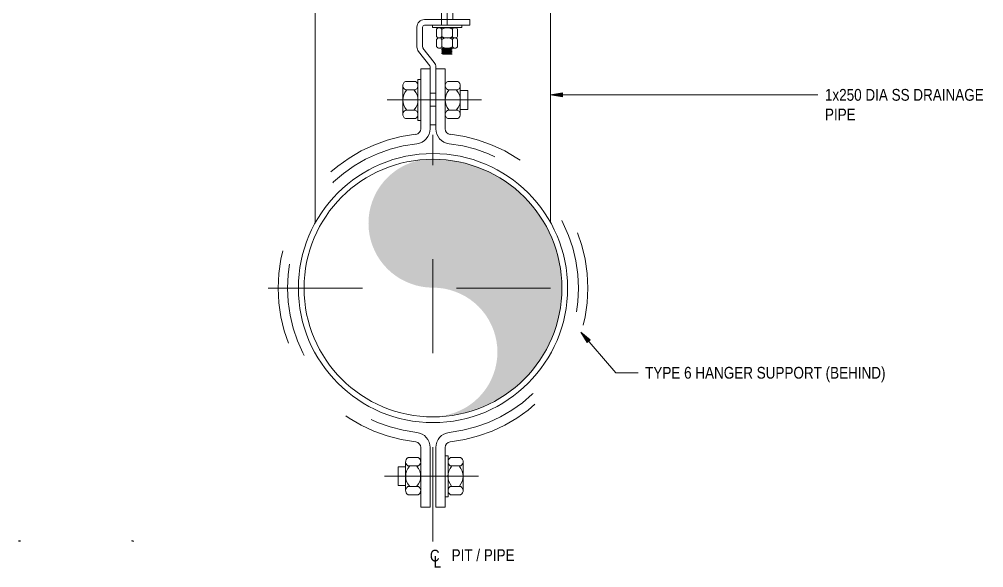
# Model space of a CAD drawing. Header units: metres. Extents: x -1214.1 to -1186.2, y 2 to 26.4.
# Drawn here: x -1201.736 to -1200.711, y 20.346 to 20.929 of the extents above; entities that cross this region are included whole.
import ezdxf

# ---------------------------------------------------------------- set-up
doc = ezdxf.new("R2010")
doc.units = ezdxf.units.M
for name, pattern in [('JacobsCenter', [0.015, 0.009, -0.0015, 0.003, -0.0015]), ('JacobsDash', [0.0045, 0.003, -0.0015]), ('JacobsDoubleCenter', [0.0255, 0.015, -0.0015, 0.003, -0.0015, 0.003, -0.0015])]:
    doc.linetypes.add(name, pattern=pattern)
for name, color, linetype, lineweight in [('A-ANNO-NOTE', 7, 'Continuous', 9), ('A-DETL', 7, 'Continuous', 13), ('A-DETL-GENF', 7, 'Continuous', 9), ('G-ANNO-TEXT', 7, 'Continuous', 9), ('S-BEAM', 7, 'Continuous', 50)]:
    doc.layers.add(name, color=color, linetype=linetype, lineweight=lineweight)
doc.styles.add('Arial Narrow_4', font='ARIALN.TTF', dxfattribs={"height": 0.0125})

# ---------------------------------------------------------------- blocks, each defined once
blk = doc.blocks.new('06_SFR_GCT_Girder_SuperT_BR08Edge_CS - Super T - 1815-6266581-DRG-2873252 - DETAIL A')
at = {"layer": 'S-BEAM', "linetype": 'JacobsDoubleCenter', "lineweight": 18, "true_color": 0xe1e1e1}
h = blk.add_hatch(color=254, dxfattribs=at)
h.paths.add_polyline_path([(-1206.9448, 21.4922), (-1206.871, 21.4937), (-1206.9448, 21.4922)])
h.paths.add_polyline_path([(-1206.4864, 21.5013), (-1206.3791, 21.5035), (-1206.3791, 21.5036), (-1206.4864, 21.5014)])
for points in [[(-1206.9693, 21.4667), (-1206.9443, 21.4672), (-1206.9444, 21.4672), (-1206.9637, 21.4669), (-1206.9693, 21.4667)], [(-1206.3773, 21.4135), (-1206.3773, 21.4136), (-1206.3784, 21.4688)], [(-1207.0508, 20.374), (-1207.0508, 20.374), (-1207.0508, 20.3748)]]:
    blk.add_hatch(color=254, dxfattribs=at).paths.add_polyline_path(points)
at = {"layer": 'S-BEAM', "color": 252, "true_color": 0x888888}
for p, q in [((-1206.7364, 21.4963), (-1206.9448, 21.4922)), ((-1206.3791, 21.5035), (-1206.4864, 21.5013)), ((-1206.3773, 21.4135), (-1206.3791, 21.5035)), ((-1206.9448, 21.4922), (-1206.9443, 21.4672)), ((-1206.9693, 21.4667), (-1206.9938, 21.1386)), ((-1206.9443, 21.4672), (-1206.9693, 21.4667)), ((-1206.4864, 21.4113), (-1206.3773, 21.4135)), ((-1206.8593, 21.3288), (-1206.7608, 21.4058)), ((-1206.7608, 21.4058), (-1206.7364, 21.4063)), ((-1206.8735, 21.1386), (-1206.8593, 21.3288)), ((-1207.0508, 20.3748), (-1207.0508, 20.374)), ((-1206.9305, 20.374), (-1206.9304, 20.3748))]:
    blk.add_line(p, q, dxfattribs=at)
at = {"layer": 'S-BEAM', "color": 11, "linetype": 'JacobsDoubleCenter', "true_color": 0xff8888}
for p, q in [((-1206.3791, 21.5036), (-1206.3791, 21.5035)), ((-1206.9448, 21.4922), (-1206.9448, 21.4922)), ((-1206.9693, 21.4667), (-1206.9693, 21.4667)), ((-1206.3773, 21.4136), (-1206.3773, 21.4135))]:
    blk.add_line(p, q, dxfattribs=at)
blk = doc.blocks.new('CS_Annot_Centreline Symbol1 - CS_Annot_Centreline Symbol-5070896-DRG-2873252 - DETAIL A')
at = {"layer": 'A-ANNO-NOTE', "char_height": 0.0125, "attachment_point": 1, "style": 'Arial Narrow_4'}
for s, insert, width in [('C  ', (-1206.6147, 20.3651), 0.022046), ('L', (-1206.6108, 20.3585), 0.00962)]:
    blk.add_mtext(s, dxfattribs=dict(at, insert=insert, width=width))

msp = doc.modelspace()

# ---------------------------------------------------------------- hatches: boundary and pattern name
at = {"layer": 'A-DETL-GENF', "true_color": 0xc0c0c0}
msp.add_hatch(color=9, dxfattribs=at).paths.add_polyline_path([(-1201.2903, 20.507), (-1201.2842, 20.5073), (-1201.2724, 20.5089), (-1201.2609, 20.5114), (-1201.2495, 20.515), (-1201.2384, 20.5196), (-1201.2278, 20.5251), (-1201.2178, 20.5315), (-1201.2083, 20.5388), (-1201.1995, 20.5469), (-1201.1914, 20.5557), (-1201.1841, 20.5652), (-1201.1777, 20.5753), (-1201.1722, 20.5858), (-1201.1676, 20.5969), (-1201.164, 20.6083), (-1201.1614, 20.6199), (-1201.1599, 20.6318), (-1201.1593, 20.6438), (-1201.1599, 20.6557), (-1201.1614, 20.6676), (-1201.164, 20.6792), (-1201.1676, 20.6906), (-1201.1722, 20.7017), (-1201.1777, 20.7123), (-1201.1841, 20.7223), (-1201.1914, 20.7318), (-1201.1995, 20.7406), (-1201.2083, 20.7487), (-1201.2178, 20.756), (-1201.2278, 20.7624), (-1201.2384, 20.7679), (-1201.2495, 20.7725), (-1201.2609, 20.7761), (-1201.2724, 20.7786), (-1201.2842, 20.7802), (-1201.2963, 20.7808), (-1201.3024, 20.7805), (-1201.3083, 20.7797), (-1201.3141, 20.7784), (-1201.3197, 20.7766), (-1201.3253, 20.7743), (-1201.3306, 20.7716), (-1201.3356, 20.7684), (-1201.3404, 20.7647), (-1201.3448, 20.7607), (-1201.3488, 20.7563), (-1201.3525, 20.7515), (-1201.3557, 20.7465), (-1201.3584, 20.7412), (-1201.3607, 20.7357), (-1201.3625, 20.73), (-1201.3638, 20.7242), (-1201.3646, 20.7182), (-1201.3648, 20.7123), (-1201.3646, 20.7063), (-1201.3638, 20.7003), (-1201.3625, 20.6945), (-1201.3607, 20.6888), (-1201.3584, 20.6833), (-1201.3557, 20.678), (-1201.3525, 20.673), (-1201.3488, 20.6682), (-1201.3448, 20.6638), (-1201.3404, 20.6598), (-1201.3356, 20.6561), (-1201.3306, 20.6529), (-1201.3253, 20.6502), (-1201.3197, 20.6479), (-1201.3141, 20.6461), (-1201.3083, 20.6448), (-1201.3024, 20.644), (-1201.2903, 20.6435), (-1201.2842, 20.6427), (-1201.2786, 20.6414), (-1201.2729, 20.6396), (-1201.2674, 20.6373), (-1201.2621, 20.6346), (-1201.2571, 20.6314), (-1201.2523, 20.6277), (-1201.2479, 20.6237), (-1201.2439, 20.6193), (-1201.2402, 20.6145), (-1201.237, 20.6095), (-1201.2343, 20.6042), (-1201.232, 20.5987), (-1201.2302, 20.593), (-1201.2289, 20.5872), (-1201.2281, 20.5812), (-1201.2278, 20.5753), (-1201.2281, 20.5693), (-1201.2289, 20.5633), (-1201.2302, 20.5575), (-1201.232, 20.5518), (-1201.2343, 20.5463), (-1201.237, 20.541), (-1201.2402, 20.536), (-1201.2439, 20.5312), (-1201.2479, 20.5268), (-1201.2523, 20.5228), (-1201.2571, 20.5191), (-1201.2621, 20.5159), (-1201.2674, 20.5132), (-1201.2729, 20.5109), (-1201.2786, 20.5091), (-1201.2844, 20.5078)])
at = {"layer": 'G-ANNO-TEXT'}
for points in [[(-1201.1713, 20.8487), (-1201.1588, 20.8465), (-1201.1588, 20.8509)], [(-1201.1391, 20.5964), (-1201.1326, 20.5855), (-1201.1292, 20.5884)]]:
    msp.add_hatch(color=256, dxfattribs=at).paths.add_polyline_path(points)

# ---------------------------------------------------------------- linework, layer by layer
at = {"layer": 'A-DETL', "color": 143, "lineweight": 18, "true_color": 0x78aac8}
for p, q in [((-1201.4213, 21.4187), (-1201.4213, 20.7127)), ((-1201.1713, 21.4187), (-1201.1713, 20.7127))]:
    msp.add_line(p, q, dxfattribs=at)
at = {"layer": 'A-DETL', "linetype": 'JacobsDash', "lineweight": 9}
for p, q in [((-1201.2873, 20.9227), (-1201.2873, 21.3804)), ((-1201.2753, 20.9287), (-1201.2753, 21.3804))]:
    msp.add_line(p, q, dxfattribs=at)
at = {"layer": 'A-DETL', "linetype": 'JacobsCenter', "lineweight": 9}
for p, q in [((-1201.2813, 20.9227), (-1201.2813, 21.3804)), ((-1201.2993, 20.8763), (-1201.3093, 20.8763)), ((-1201.2833, 20.8763), (-1201.2933, 20.8763)), ((-1201.2448, 20.8433), (-1201.3498, 20.8433)), ((-1201.2963, 20.374), (-1201.2963, 20.8061)), ((-1201.4713, 20.6433), (-1201.1273, 20.6433)), ((-1201.3479, 20.4433), (-1201.2429, 20.4433)), ((-1201.2993, 20.4103), (-1201.3093, 20.4103)), ((-1201.2833, 20.4103), (-1201.2933, 20.4103))]:
    msp.add_line(p, q, dxfattribs=at)
at = {"layer": 'A-DETL', "lineweight": 9}
for p, q in [((-1201.2573, 20.9287), (-1201.3053, 20.9287)), ((-1201.2573, 20.9227), (-1201.3053, 20.9227)), ((-1201.2967, 20.9202), (-1201.2967, 20.9227)), ((-1201.2657, 20.9202), (-1201.2657, 20.9227)), ((-1201.2573, 20.9287), (-1201.2573, 20.9227)), ((-1201.3133, 20.9207), (-1201.3133, 20.8992)), ((-1201.3073, 20.9207), (-1201.3073, 20.8998)), ((-1201.2657, 20.9202), (-1201.2967, 20.9202)), ((-1201.2926, 20.9107), (-1201.2926, 20.9185)), ((-1201.2813, 20.92), (-1201.2898, 20.92)), ((-1201.2869, 20.9107), (-1201.2869, 20.9185)), ((-1201.2729, 20.92), (-1201.2813, 20.92)), ((-1201.2757, 20.9107), (-1201.2757, 20.9185)), ((-1201.2701, 20.9107), (-1201.2701, 20.9185)), ((-1201.2926, 20.8999), (-1201.2926, 20.9077)), ((-1201.2813, 20.9092), (-1201.2898, 20.9092)), ((-1201.2813, 20.9092), (-1201.2898, 20.9092)), ((-1201.2869, 20.8999), (-1201.2869, 20.9077)), ((-1201.2729, 20.9092), (-1201.2813, 20.9092)), ((-1201.2729, 20.9092), (-1201.2813, 20.9092)), ((-1201.2757, 20.8999), (-1201.2757, 20.9077)), ((-1201.2701, 20.8999), (-1201.2701, 20.9077)), ((-1201.3116, 20.8949), (-1201.2998, 20.8796)), ((-1201.3069, 20.8985), (-1201.295, 20.8833)), ((-1201.2813, 20.8984), (-1201.2898, 20.8984)), ((-1201.2759, 20.8977), (-1201.2871, 20.8984)), ((-1201.2859, 20.8977), (-1201.2871, 20.8984)), ((-1201.2859, 20.8977), (-1201.2871, 20.8984)), ((-1201.2871, 20.897), (-1201.2859, 20.8977)), ((-1201.2871, 20.897), (-1201.2859, 20.8977)), ((-1201.2859, 20.8963), (-1201.2871, 20.897)), ((-1201.2759, 20.8963), (-1201.2871, 20.897)), ((-1201.2871, 20.8956), (-1201.2859, 20.8963)), ((-1201.2859, 20.8949), (-1201.2871, 20.8956)), ((-1201.2759, 20.8949), (-1201.2871, 20.8956)), ((-1201.2871, 20.8942), (-1201.2859, 20.8949)), ((-1201.2859, 20.8935), (-1201.2871, 20.8942)), ((-1201.2759, 20.8935), (-1201.2871, 20.8942)), ((-1201.2859, 20.8935), (-1201.2871, 20.8927)), ((-1201.2871, 20.8927), (-1201.2759, 20.892)), ((-1201.2859, 20.892), (-1201.2871, 20.8927)), ((-1201.2772, 20.897), (-1201.2859, 20.8977)), ((-1201.2772, 20.8956), (-1201.2859, 20.8963)), ((-1201.2772, 20.8942), (-1201.2859, 20.8949)), ((-1201.2772, 20.8927), (-1201.2859, 20.8935)), ((-1201.2759, 20.892), (-1201.2859, 20.892)), ((-1201.2729, 20.8984), (-1201.2813, 20.8984)), ((-1201.2772, 20.8984), (-1201.2759, 20.8977)), ((-1201.2759, 20.8977), (-1201.2772, 20.897)), ((-1201.2772, 20.897), (-1201.2759, 20.8963)), ((-1201.2759, 20.8963), (-1201.2772, 20.8956)), ((-1201.2772, 20.8956), (-1201.2759, 20.8949)), ((-1201.2759, 20.8949), (-1201.2772, 20.8942)), ((-1201.2772, 20.8942), (-1201.2759, 20.8935)), ((-1201.2759, 20.8935), (-1201.2772, 20.8927)), ((-1201.2759, 20.892), (-1201.2772, 20.8927)), ((-1201.3093, 20.8127), (-1201.3093, 20.8763)), ((-1201.2993, 20.8167), (-1201.2993, 20.8784)), ((-1201.2993, 20.8127), (-1201.2993, 20.8763)), ((-1201.2933, 20.8167), (-1201.2933, 20.8784)), ((-1201.2933, 20.8127), (-1201.2933, 20.8763)), ((-1201.2833, 20.8127), (-1201.2833, 20.8763)), ((-1201.315, 20.863), (-1201.3256, 20.863)), ((-1201.3123, 20.865), (-1201.3123, 20.8215)), ((-1201.3093, 20.865), (-1201.3123, 20.865)), ((-1201.3093, 20.8215), (-1201.3093, 20.865)), ((-1201.2806, 20.863), (-1201.27, 20.863)), ((-1201.3283, 20.8279), (-1201.3283, 20.8586)), ((-1201.315, 20.8542), (-1201.3256, 20.8542)), ((-1201.2993, 20.8507), (-1201.2933, 20.8507)), ((-1201.2834, 20.8279), (-1201.2834, 20.8586)), ((-1201.2806, 20.8542), (-1201.27, 20.8542)), ((-1201.2673, 20.8279), (-1201.2673, 20.8586)), ((-1201.2593, 20.8533), (-1201.2673, 20.8533)), ((-1201.2593, 20.8333), (-1201.2593, 20.8533)), ((-1201.315, 20.8324), (-1201.3256, 20.8324)), ((-1201.2993, 20.8367), (-1201.2933, 20.8367)), ((-1201.2806, 20.8324), (-1201.27, 20.8324)), ((-1201.2673, 20.8333), (-1201.2593, 20.8333)), ((-1201.315, 20.8235), (-1201.3256, 20.8235)), ((-1201.3123, 20.8215), (-1201.3093, 20.8215)), ((-1201.2806, 20.8235), (-1201.27, 20.8235)), ((-1201.2933, 20.8167), (-1201.2993, 20.8167)), ((-1201.3093, 20.4738), (-1201.3093, 20.4103)), ((-1201.2993, 20.4738), (-1201.2993, 20.4103)), ((-1201.2933, 20.4738), (-1201.2933, 20.4103)), ((-1201.2833, 20.4738), (-1201.2833, 20.4103)), ((-1201.3121, 20.463), (-1201.3227, 20.463)), ((-1201.2833, 20.465), (-1201.2833, 20.4215)), ((-1201.2803, 20.465), (-1201.2833, 20.465)), ((-1201.2803, 20.4215), (-1201.2803, 20.465)), ((-1201.2777, 20.463), (-1201.2671, 20.463)), ((-1201.3254, 20.4533), (-1201.3334, 20.4533)), ((-1201.3334, 20.4533), (-1201.3334, 20.4333)), ((-1201.3254, 20.4586), (-1201.3254, 20.4279)), ((-1201.3121, 20.4542), (-1201.3227, 20.4542)), ((-1201.3093, 20.4586), (-1201.3093, 20.4279)), ((-1201.2777, 20.4542), (-1201.2671, 20.4542)), ((-1201.2644, 20.4586), (-1201.2644, 20.4279)), ((-1201.3334, 20.4333), (-1201.3254, 20.4333)), ((-1201.3121, 20.4324), (-1201.3227, 20.4324)), ((-1201.2777, 20.4324), (-1201.2671, 20.4324)), ((-1201.3121, 20.4235), (-1201.3227, 20.4235)), ((-1201.2833, 20.4215), (-1201.2803, 20.4215)), ((-1201.2777, 20.4235), (-1201.2671, 20.4235))]:
    msp.add_line(p, q, dxfattribs=at)
for radius in [0.143, 0.137]:
    msp.add_circle((-1201.2963, 20.6433), radius, dxfattribs=at)
for centre, radius, start, end in [((-1201.3053, 20.9207), 0.008, 90, 180), ((-1201.3053, 20.9207), 0.002, 90, 180), ((-1201.2897, 20.9168), 0.00331, 32.1346, 147.8654), ((-1201.2897, 20.9168), 0.00331, 32.1346, 147.8654), ((-1201.2813, 20.9098), 0.0104, 57.2084, 122.7916), ((-1201.2729, 20.9168), 0.00331, 32.1355, 147.8645), ((-1201.2897, 20.9125), 0.00331, 212.1346, 327.8654), ((-1201.2897, 20.9125), 0.00331, 212.1346, 327.8654), ((-1201.2897, 20.906), 0.00331, 32.1346, 147.8654), ((-1201.2897, 20.906), 0.00331, 32.1346, 147.8654), ((-1201.2813, 20.9194), 0.0104, 237.2084, 302.7916), ((-1201.2813, 20.899), 0.0104, 57.2084, 122.7916), ((-1201.2729, 20.9125), 0.00331, 212.1355, 327.8645), ((-1201.2729, 20.906), 0.00331, 32.1355, 147.8645), ((-1201.3053, 20.8998), 0.008, 180, 218), ((-1201.3053, 20.8998), 0.002, 180, 218), ((-1201.2897, 20.9017), 0.00331, 212.1346, 327.8654), ((-1201.2897, 20.9017), 0.00331, 212.1346, 327.8654), ((-1201.2813, 20.9086), 0.0104, 237.2084, 302.7916), ((-1201.2729, 20.9017), 0.00331, 212.1355, 327.8645), ((-1201.3013, 20.8784), 0.008, 0, 38), ((-1201.3013, 20.8784), 0.002, 0, 38), ((-1201.3233, 20.8586), 0.00498, 117.2195, 257.4369), ((-1201.3173, 20.8586), 0.00498, 282.5631, 62.7805), ((-1201.2783, 20.8586), 0.00498, 117.2195, 257.4369), ((-1201.2723, 20.8586), 0.00498, 282.5631, 62.7805), ((-1201.3123, 20.8433), 0.016, 139.194, 220.806), ((-1201.3283, 20.8433), 0.016, 319.194, 40.806), ((-1201.2673, 20.8433), 0.016, 139.194, 220.806), ((-1201.2833, 20.8433), 0.016, 319.194, 40.806), ((-1201.3233, 20.8279), 0.00498, 102.5631, 242.7805), ((-1201.3173, 20.8279), 0.00498, 297.2195, 77.4369), ((-1201.2783, 20.8279), 0.00498, 102.5631, 242.7805), ((-1201.2723, 20.8279), 0.00498, 297.2195, 77.4369), ((-1201.3153, 20.8127), 0.006, 276.3982, 0), ((-1201.3153, 20.8127), 0.016, 276.3982, 0), ((-1201.2773, 20.8127), 0.016, 180, 263.6018), ((-1201.2773, 20.8127), 0.006, 180, 263.6018), ((-1201.3153, 20.4738), 0.016, 0, 83.6018), ((-1201.2773, 20.4738), 0.016, 96.3982, 180), ((-1201.3153, 20.4738), 0.006, 0, 83.6018), ((-1201.2773, 20.4738), 0.006, 96.3982, 180), ((-1201.3204, 20.4586), 0.00498, 117.2195, 257.4369), ((-1201.3143, 20.4586), 0.00498, 282.5631, 62.7805), ((-1201.2754, 20.4586), 0.00498, 117.2195, 257.4369), ((-1201.2693, 20.4586), 0.00498, 282.5631, 62.7805), ((-1201.3093, 20.4433), 0.016, 139.194, 220.806), ((-1201.3254, 20.4433), 0.016, 319.194, 40.806), ((-1201.2644, 20.4433), 0.016, 139.194, 220.806), ((-1201.2804, 20.4433), 0.016, 319.194, 40.806), ((-1201.3204, 20.4279), 0.00498, 102.5631, 242.7805), ((-1201.3143, 20.4279), 0.00498, 297.2195, 77.4369), ((-1201.2754, 20.4279), 0.00498, 102.5631, 242.7805), ((-1201.2693, 20.4279), 0.00498, 297.2195, 77.4369)]:
    msp.add_arc(centre, radius, start, end, dxfattribs=at)
at = {"layer": 'A-DETL', "linetype": 'JacobsDash', "lineweight": 9}
for radius, start, end in [(0.1645, 96.3982, 263.6018), (0.1645, 276.3982, 83.6018), (0.1545, 96.3982, 263.6018), (0.1545, 276.3982, 83.6018)]:
    msp.add_arc((-1201.2963, 20.6433), radius, start, end, dxfattribs=at)
at = {"layer": 'G-ANNO-TEXT'}
for p, q in [((-1201.1588, 20.8509), (-1201.1713, 20.8487)), ((-1201.1588, 20.8465), (-1201.1588, 20.8509)), ((-1201.1713, 20.8487), (-1201.1588, 20.8465)), ((-1201.1713, 20.8487), (-1200.8874, 20.8487)), ((-1201.1391, 20.5964), (-1201.1326, 20.5855)), ((-1201.1292, 20.5884), (-1201.1391, 20.5964)), ((-1201.1391, 20.5964), (-1201.1019, 20.5532)), ((-1201.1326, 20.5855), (-1201.1292, 20.5884)), ((-1201.1019, 20.5532), (-1201.0784, 20.5532))]:
    msp.add_line(p, q, dxfattribs=at)

# ---------------------------------------------------------------- block references
at = {"layer": 'A-ANNO-NOTE'}
msp.add_blockref('CS_Annot_Centreline Symbol1 - CS_Annot_Centreline Symbol-5070896-DRG-2873252 - DETAIL A', (5.3151, 0), dxfattribs=at)
at = {"layer": 'S-BEAM', "color": 11, "linetype": 'JacobsDoubleCenter', "true_color": 0xff8888}
msp.add_blockref('06_SFR_GCT_Girder_SuperT_BR08Edge_CS - Super T - 1815-6266581-DRG-2873252 - DETAIL A', (5.3151, 0), dxfattribs=at)

# ---------------------------------------------------------------- texts
at = {"layer": 'A-ANNO-NOTE', "insert": (-1201.2765, 20.3656), "char_height": 0.0125, "attachment_point": 1, "style": 'Arial Narrow_4', "bg_fill": 3, "box_fill_scale": 1, "bg_fill_color": 256, "bg_fill_true_color": 13158600, "bg_fill_transparency": 0}
msp.add_mtext('PIT / PIPE', dxfattribs=at)
at = {"layer": 'G-ANNO-TEXT', "char_height": 0.0125, "attachment_point": 1, "style": 'Arial Narrow_4', "bg_fill": 3, "box_fill_scale": 1, "bg_fill_color": 256, "bg_fill_transparency": 0}
for s, insert in [('1x250 DIA SS DRAINAGE', (-1200.8799, 20.855)), ('PIPE', (-1200.8799, 20.8341))]:
    msp.add_mtext(s, dxfattribs=dict(at, insert=insert))

# ---------------------------------------------------------------- next in the draw order: texts
at = {"layer": 'G-ANNO-TEXT', "insert": (-1201.0709, 20.5595), "char_height": 0.0125, "attachment_point": 1, "style": 'Arial Narrow_4', "bg_fill": 3, "box_fill_scale": 1, "bg_fill_color": 256, "bg_fill_transparency": 0}
msp.add_mtext('TYPE 6 HANGER SUPPORT (BEHIND)', dxfattribs=at)

doc.saveas('drawing.dxf')
